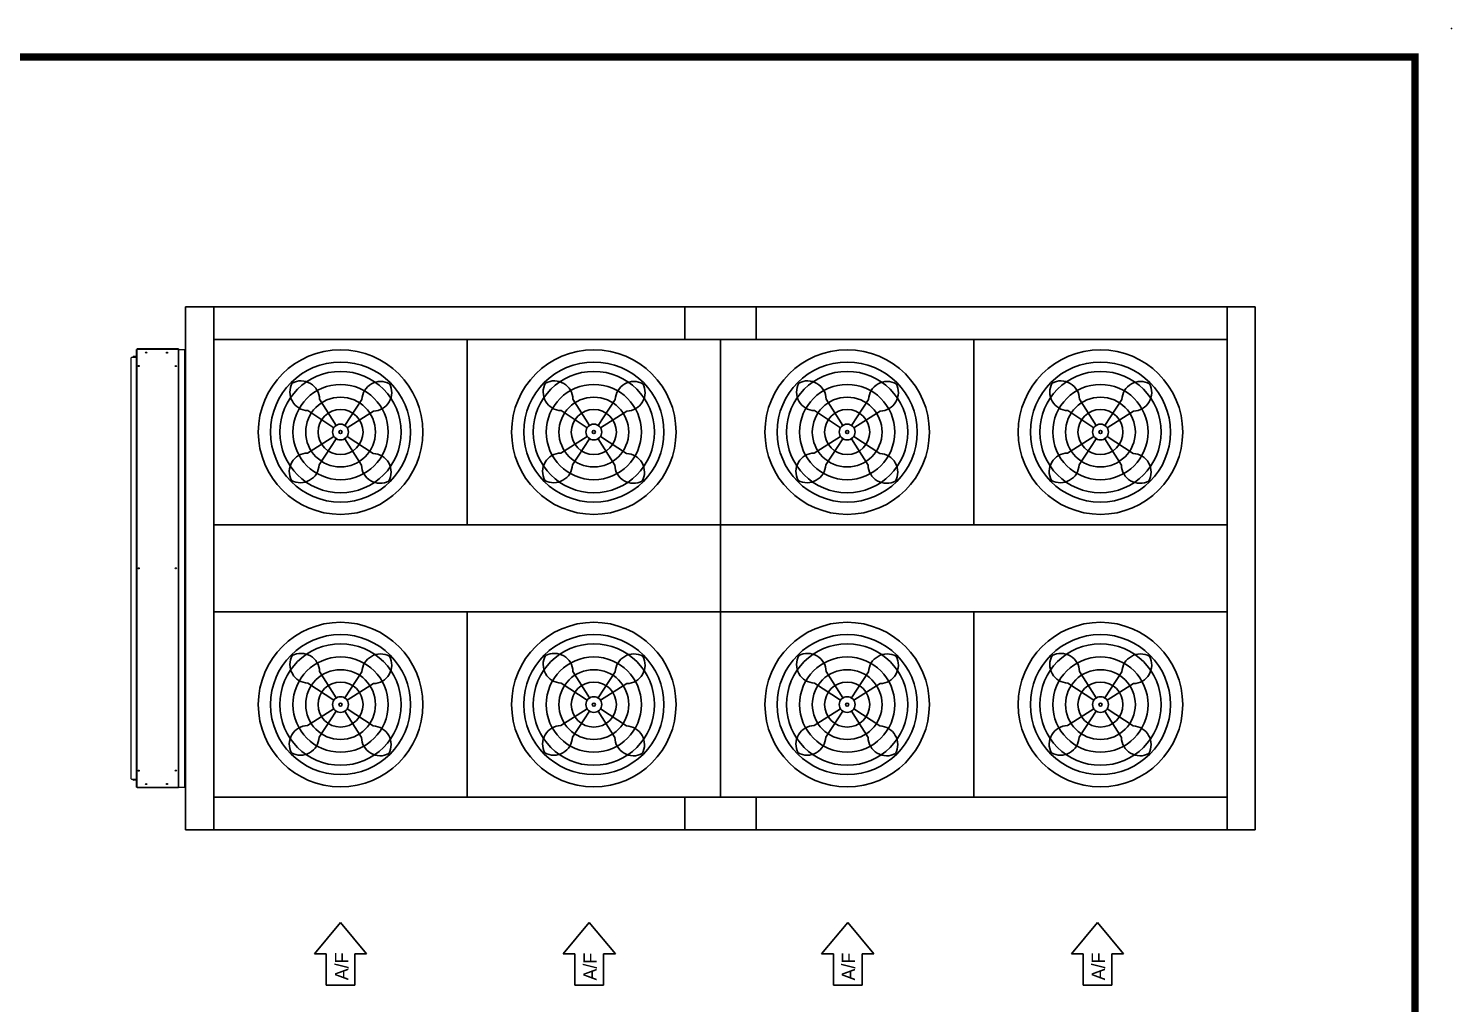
# Model space of a CAD drawing. Extents: x 527 to 1038, y -8 to 315.
# Drawn here: x 798.7 to 1038.1, y 150.8 to 314.8 of the extents above; entities that cross this region are included whole.
import ezdxf

# ---------------------------------------------------------------- set-up
doc = ezdxf.new("R2010")
doc.units = 0
doc.header["$MEASUREMENT"] = 0
doc.layers.get('0').update_dxf_attribs({"linetype": 'CONTINUOUS'})

msp = doc.modelspace()

# ---------------------------------------------------------------- linework, layer by layer
at = {"lineweight": 30}
for p, q in [((825.13, 267.97), (1005.13, 267.97)), ((825.13, 179.97), (825.13, 267.97)), ((829.88, 179.97), (829.88, 267.97)), ((909.13, 267.97), (909.13, 262.47)), ((921.13, 267.97), (921.13, 262.47)), ((1000.38, 267.97), (1000.38, 179.97)), ((1005.13, 267.97), (1005.13, 179.97)), ((829.88, 262.47), (1000.38, 262.47)), ((872.51, 262.47), (872.51, 231.3)), ((915.13, 262.47), (915.13, 185.47)), ((957.76, 262.47), (957.76, 231.3)), ((850.48, 248.01), (847.67, 252.44)), ((851.93, 248), (854.8, 252.38)), ((893.11, 248.01), (890.3, 252.44)), ((894.55, 248), (897.43, 252.38)), ((935.73, 248.01), (932.92, 252.44)), ((937.18, 248), (940.05, 252.38)), ((978.36, 248.01), (975.55, 252.44)), ((979.8, 248), (982.68, 252.38)), ((850.08, 247.62), (845.7, 250.49)), ((852.32, 247.6), (856.75, 250.41)), ((892.71, 247.62), (888.32, 250.49)), ((894.94, 247.6), (899.37, 250.41)), ((935.33, 247.62), (930.95, 250.49)), ((937.57, 247.6), (942, 250.41)), ((977.96, 247.62), (973.57, 250.49)), ((980.19, 247.6), (984.62, 250.41)), ((850.07, 246.17), (845.65, 243.36)), ((850.47, 245.77), (847.59, 241.39)), ((851.91, 245.76), (854.72, 241.34)), ((852.31, 246.16), (856.69, 243.28)), ((892.7, 246.17), (888.27, 243.36)), ((893.09, 245.77), (890.22, 241.39)), ((894.53, 245.76), (897.35, 241.34)), ((894.93, 246.16), (899.32, 243.28)), ((935.32, 246.17), (930.9, 243.36)), ((935.72, 245.77), (932.84, 241.39)), ((937.16, 245.76), (939.97, 241.34)), ((937.56, 246.16), (941.94, 243.28)), ((977.95, 246.17), (973.52, 243.36)), ((978.34, 245.77), (975.47, 241.39)), ((979.78, 245.76), (982.6, 241.34)), ((980.18, 246.16), (984.57, 243.28)), ((829.88, 231.3), (1000.38, 231.3)), ((829.88, 216.64), (1000.38, 216.64)), ((872.51, 216.64), (872.51, 185.47)), ((957.76, 216.64), (957.76, 185.47)), ((850.48, 202.18), (847.67, 206.6)), ((851.93, 202.17), (854.8, 206.55)), ((893.11, 202.18), (890.3, 206.6)), ((894.55, 202.17), (897.43, 206.55)), ((935.73, 202.18), (932.92, 206.6)), ((937.18, 202.17), (940.05, 206.55)), ((978.36, 202.18), (975.55, 206.6)), ((979.8, 202.17), (982.68, 206.55)), ((850.08, 201.78), (845.7, 204.66)), ((852.32, 201.77), (856.75, 204.58)), ((892.71, 201.78), (888.32, 204.66)), ((894.94, 201.77), (899.37, 204.58)), ((935.33, 201.78), (930.95, 204.66)), ((937.57, 201.77), (942, 204.58)), ((977.96, 201.78), (973.57, 204.66)), ((980.19, 201.77), (984.62, 204.58)), ((850.07, 200.34), (845.65, 197.53)), ((850.47, 199.94), (847.59, 195.56)), ((851.91, 199.93), (854.72, 195.5)), ((852.31, 200.32), (856.69, 197.45)), ((892.7, 200.34), (888.27, 197.53)), ((893.09, 199.94), (890.22, 195.56)), ((894.53, 199.93), (897.35, 195.5)), ((894.93, 200.32), (899.32, 197.45)), ((935.32, 200.34), (930.9, 197.53)), ((935.72, 199.94), (932.84, 195.56)), ((937.16, 199.93), (939.97, 195.5)), ((937.56, 200.32), (941.94, 197.45)), ((977.95, 200.34), (973.52, 197.53)), ((978.34, 199.94), (975.47, 195.56)), ((979.78, 199.93), (982.6, 195.5)), ((980.18, 200.32), (984.57, 197.45)), ((829.88, 185.47), (1000.38, 185.47)), ((909.13, 185.47), (909.13, 179.97)), ((921.13, 185.47), (921.13, 179.97)), ((825.13, 179.97), (825.13, 181.97)), ((825.13, 179.97), (1005.13, 179.97)), ((825.13, 179.97), (848.38, 179.97)), ((829.05, 179.97), (852.3, 179.97)), ((851.2, 164.41), (846.81, 159.14)), ((851.2, 164.41), (855.58, 159.14)), ((893.06, 164.41), (888.67, 159.14)), ((893.06, 164.41), (897.45, 159.14)), ((936.54, 164.41), (932.15, 159.14)), ((936.54, 164.41), (940.93, 159.14)), ((978.58, 164.41), (974.2, 159.14)), ((978.58, 164.41), (982.97, 159.14)), ((848.78, 159.14), (846.81, 159.14)), ((848.78, 159.14), (848.78, 153.88)), ((853.61, 159.14), (855.58, 159.14)), ((853.61, 153.88), (853.61, 159.14)), ((890.64, 159.14), (888.67, 159.14)), ((890.64, 159.14), (890.64, 153.88)), ((895.47, 159.14), (897.45, 159.14)), ((895.47, 153.88), (895.47, 159.14)), ((934.13, 159.14), (932.15, 159.14)), ((934.13, 159.14), (934.13, 153.88)), ((938.95, 159.14), (940.93, 159.14)), ((938.95, 153.88), (938.95, 159.14)), ((976.17, 159.14), (974.2, 159.14)), ((976.17, 159.14), (976.17, 153.88)), ((981, 159.14), (982.97, 159.14)), ((981, 153.88), (981, 159.14)), ((848.78, 153.88), (853.61, 153.88)), ((890.64, 153.88), (895.47, 153.88)), ((934.13, 153.88), (938.95, 153.88)), ((976.17, 153.88), (981, 153.88))]:
    msp.add_line(p, q, dxfattribs=at)
for p, q in [((816.06, 259.5), (815.94, 259.38)), ((815.94, 188.56), (815.94, 259.38)), ((816.06, 259.5), (816.87, 259.5)), ((816.41, 259.59), (816.41, 259.61)), ((816.41, 259.61), (816.67, 259.61)), ((816.67, 259.59), (816.41, 259.59)), ((816.67, 259.59), (816.67, 259.61)), ((816.73, 259.6), (816.87, 259.6)), ((816.87, 259.58), (816.76, 259.58)), ((816.87, 187.14), (816.87, 260.8)), ((816.87, 260.8), (816.95, 260.8)), ((816.87, 259.5), (816.87, 260.8)), ((816.87, 260.8), (816.87, 260.8)), ((816.87, 188.44), (816.87, 259.5)), ((816.95, 260.8), (816.95, 260.88)), ((823.92, 260.88), (816.95, 260.88)), ((823.92, 260.8), (816.95, 260.8)), ((816.95, 187.14), (816.95, 260.8)), ((816.95, 260.8), (816.95, 260.8)), ((823.92, 260.88), (823.92, 260.8)), ((823.92, 260.8), (823.92, 260.8)), ((823.92, 187.14), (823.92, 260.8)), ((823.92, 260.8), (824, 260.8)), ((824, 187.14), (824, 260.8)), ((824, 187.14), (824, 260.8)), ((824, 260.8), (825.13, 260.8)), ((825, 187.14), (825, 260.8)), ((815.94, 188.56), (816.06, 188.44)), ((816.87, 188.44), (816.06, 188.44)), ((816.42, 188.37), (816.67, 188.37)), ((816.42, 188.37), (816.42, 188.35)), ((816.67, 188.35), (816.42, 188.35)), ((816.67, 188.37), (816.67, 188.35)), ((816.87, 188.36), (816.72, 188.36)), ((816.76, 188.38), (816.87, 188.38)), ((816.87, 187.14), (816.87, 188.44)), ((816.95, 187.14), (816.87, 187.14)), ((816.87, 187.14), (816.87, 187.14)), ((816.95, 187.14), (823.92, 187.14)), ((816.95, 187.14), (816.95, 187.14)), ((816.95, 187.06), (816.95, 187.14)), ((823.92, 187.06), (816.95, 187.06)), ((823.92, 187.14), (823.92, 187.14)), ((823.92, 187.14), (823.92, 187.06)), ((824, 187.14), (823.92, 187.14)), ((824, 187.14), (825.13, 187.14))]:
    msp.add_line(p, q)
at = {"const_width": 1.24}
msp.add_lwpolyline([(536, 0), (1032, 0), (1032, 310), (536, 310), (536, 0)], dxfattribs=at)
for centre in [(818.49, 260.25), (821.99, 260.25), (817.24, 258), (823.49, 258), (817.24, 223.97), (823.49, 223.97), (817.24, 189.94), (823.49, 189.94), (818.49, 187.69), (821.99, 187.69)]:
    msp.add_circle(centre, 0.0995)
at = {"lineweight": 30}
for centre, radius in [((851.2, 246.89), 13.84), ((851.2, 246.89), 11.78), ((893.82, 246.89), 13.84), ((893.82, 246.89), 11.78), ((936.45, 246.89), 13.84), ((936.45, 246.89), 11.78), ((979.07, 246.89), 13.84), ((979.07, 246.89), 11.78), ((851.2, 246.89), 10.21), ((893.82, 246.89), 10.21), ((936.45, 246.89), 10.21), ((979.07, 246.89), 10.21), ((851.2, 246.89), 8.01), ((893.82, 246.89), 8.01), ((936.45, 246.89), 8.01), ((979.07, 246.89), 8.01), ((851.2, 246.89), 5.87), ((893.82, 246.89), 5.87), ((936.45, 246.89), 5.87), ((979.07, 246.89), 5.87), ((851.2, 246.89), 3.79), ((893.82, 246.89), 3.79), ((936.45, 246.89), 3.79), ((979.07, 246.89), 3.79), ((851.2, 246.89), 1.33), ((851.2, 246.89), 0.263), ((893.82, 246.89), 1.33), ((893.82, 246.89), 0.263), ((936.45, 246.89), 1.33), ((936.45, 246.89), 0.263), ((979.07, 246.89), 1.33), ((979.07, 246.89), 0.263), ((851.2, 201.05), 13.84), ((893.82, 201.05), 13.84), ((936.45, 201.05), 13.84), ((979.07, 201.05), 13.84), ((851.2, 201.05), 11.78), ((851.2, 201.05), 10.21), ((893.82, 201.05), 11.78), ((893.82, 201.05), 10.21), ((936.45, 201.05), 11.78), ((936.45, 201.05), 10.21), ((979.07, 201.05), 11.78), ((979.07, 201.05), 10.21), ((851.2, 201.05), 8.01), ((893.82, 201.05), 8.01), ((936.45, 201.05), 8.01), ((979.07, 201.05), 8.01), ((851.2, 201.05), 5.87), ((893.82, 201.05), 5.87), ((936.45, 201.05), 5.87), ((979.07, 201.05), 5.87), ((851.2, 201.05), 3.79), ((893.82, 201.05), 3.79), ((936.45, 201.05), 3.79), ((979.07, 201.05), 3.79), ((851.2, 201.05), 1.33), ((851.2, 201.05), 0.263), ((893.82, 201.05), 1.33), ((893.82, 201.05), 0.263), ((936.45, 201.05), 1.33), ((936.45, 201.05), 0.263), ((979.07, 201.05), 1.33), ((979.07, 201.05), 0.263)]:
    msp.add_circle(centre, radius, dxfattribs=at)
for centre, radius, start, end in [((816.4, 259.42), 0.172, 132.4785, 153.0851), ((816.41, 259.44), 0.172, 89.845, 156.8934), ((816.41, 259.44), 0.156, 89.845, 154.4285), ((816.67, 259.43), 0.172, 23.3584, 89.845), ((816.67, 259.43), 0.156, 25.854, 89.845), ((817, 260.75), 0.0757, 131.6413, 135.2435), ((816.4, 188.53), 0.172, 214.8486, 227.989), ((816.41, 188.52), 0.172, 210.3601, 270.5999), ((816.41, 188.52), 0.156, 213.7735, 270.5999), ((816.67, 188.53), 0.172, 270.5999, 328.5967), ((816.67, 188.53), 0.156, 270.5999, 325.0335)]:
    msp.add_arc(centre, radius, start, end)
for centre, start, end in [((845.82, 253.63), 151.3004, 267.8147), ((844.53, 252.36), 1.3412, 117.8555), ((857.94, 252.26), 61.3004, 177.8147), ((856.67, 253.55), 271.3412, 27.8555), ((888.44, 253.63), 151.3004, 267.8147), ((887.16, 252.36), 1.3412, 117.8555), ((900.57, 252.26), 61.3004, 177.8147), ((899.3, 253.55), 271.3412, 27.8555), ((931.07, 253.63), 151.3004, 267.8147), ((929.78, 252.36), 1.3412, 117.8555), ((943.19, 252.26), 61.3004, 177.8147), ((941.92, 253.55), 271.3412, 27.8555), ((973.69, 253.63), 151.3004, 267.8147), ((972.41, 252.36), 1.3412, 117.8555), ((985.82, 252.26), 61.3004, 177.8147), ((984.55, 253.55), 271.3412, 27.8555), ((845.72, 240.22), 91.3412, 207.8555), ((856.57, 240.14), 331.3004, 87.8147), ((888.34, 240.22), 91.3412, 207.8555), ((899.2, 240.14), 331.3004, 87.8147), ((930.97, 240.22), 91.3412, 207.8555), ((941.82, 240.14), 331.3004, 87.8147), ((973.59, 240.22), 91.3412, 207.8555), ((984.45, 240.14), 331.3004, 87.8147), ((844.45, 241.51), 241.3004, 357.8147), ((857.86, 241.41), 181.3412, 297.8555), ((887.08, 241.51), 241.3004, 357.8147), ((900.49, 241.41), 181.3412, 297.8555), ((929.7, 241.51), 241.3004, 357.8147), ((943.11, 241.41), 181.3412, 297.8555), ((972.33, 241.51), 241.3004, 357.8147), ((985.74, 241.41), 181.3412, 297.8555), ((845.82, 207.8), 151.3004, 267.8147), ((844.53, 206.53), 1.3412, 117.8555), ((857.94, 206.43), 61.3004, 177.8147), ((856.67, 207.72), 271.3412, 27.8555), ((888.44, 207.8), 151.3004, 267.8147), ((887.16, 206.53), 1.3412, 117.8555), ((900.57, 206.43), 61.3004, 177.8147), ((899.3, 207.72), 271.3412, 27.8555), ((931.07, 207.8), 151.3004, 267.8147), ((929.78, 206.53), 1.3412, 117.8555), ((943.19, 206.43), 61.3004, 177.8147), ((941.92, 207.72), 271.3412, 27.8555), ((973.69, 207.8), 151.3004, 267.8147), ((972.41, 206.53), 1.3412, 117.8555), ((985.82, 206.43), 61.3004, 177.8147), ((984.55, 207.72), 271.3412, 27.8555), ((845.72, 194.39), 91.3412, 207.8555), ((856.57, 194.31), 331.3004, 87.8147), ((888.34, 194.39), 91.3412, 207.8555), ((899.2, 194.31), 331.3004, 87.8147), ((930.97, 194.39), 91.3412, 207.8555), ((941.82, 194.31), 331.3004, 87.8147), ((973.59, 194.39), 91.3412, 207.8555), ((984.45, 194.31), 331.3004, 87.8147), ((844.45, 195.68), 241.3004, 357.8147), ((857.86, 195.58), 181.3412, 297.8555), ((887.08, 195.68), 241.3004, 357.8147), ((900.49, 195.58), 181.3412, 297.8555), ((929.7, 195.68), 241.3004, 357.8147), ((943.11, 195.58), 181.3412, 297.8555), ((972.33, 195.68), 241.3004, 357.8147), ((985.74, 195.58), 181.3412, 297.8555)]:
    msp.add_arc(centre, 3.14, start, end, dxfattribs=at)
msp.add_point((1038.15, 314.78))

# ---------------------------------------------------------------- texts
for p in [(852.51, 154.68), (894.32, 154.63), (937.79, 154.64), (979.84, 154.67)]:
    msp.add_text('A/F', height=2.25, rotation=90, dxfattribs=at).set_placement(p)

doc.saveas('drawing.dxf')
